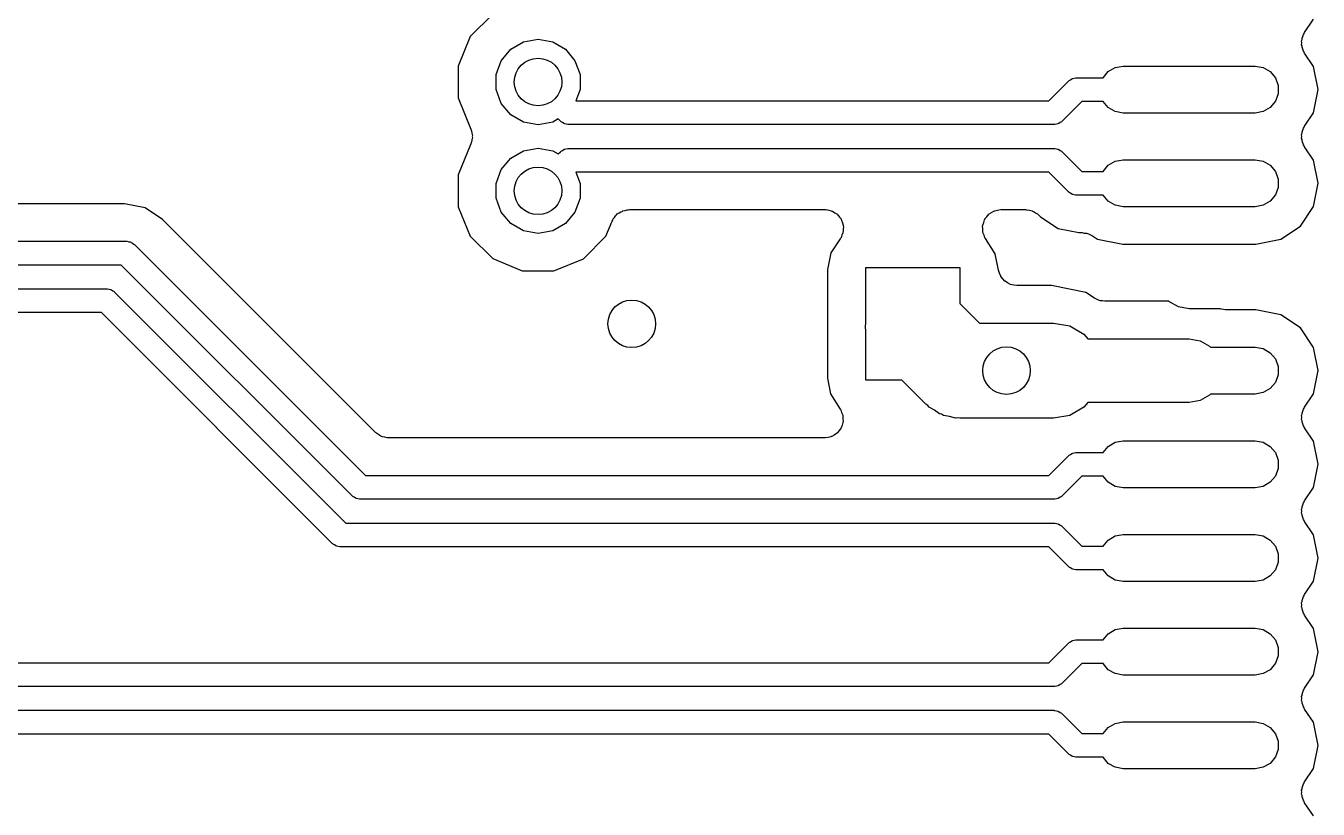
# Model space of a CAD drawing. Extents: x 85 to 210, y -138 to -65.
# Drawn here: x 144.02 to 150.91, y -100.84 to -96.66 of the extents above; entities that cross this region are included whole.
import ezdxf

# ---------------------------------------------------------------- set-up
doc = ezdxf.new("R2010")
doc.units = 0
doc.header["$MEASUREMENT"] = 0
doc.layers.add('BLACK', color=7, linetype='CONTINUOUS')

msp = doc.modelspace()

# ---------------------------------------------------------------- linework, layer by layer
at = {"layer": 'Black'}
for p, q in [((146.508, -96.5973), (146.388, -96.7173)), ((150.841, -96.6944), (150.889, -96.6236)), ((146.388, -96.7173), (146.323, -96.8742)), ((146.604, -96.7849), (146.672, -96.7454)), ((146.672, -96.7454), (146.75, -96.7316)), ((146.75, -96.7316), (146.828, -96.7454)), ((146.828, -96.7454), (146.896, -96.7849)), ((150.825, -96.7391), (150.827, -96.7328)), ((150.826, -96.75), (150.825, -96.7391)), ((150.825, -96.7609), (150.826, -96.75)), ((150.827, -96.7262), (150.832, -96.7162)), ((150.827, -96.7328), (150.827, -96.7262)), ((150.832, -96.7162), (150.835, -96.7058)), ((150.835, -96.7058), (150.839, -96.7005)), ((150.839, -96.7005), (150.841, -96.6944)), ((146.553, -96.8456), (146.604, -96.7849)), ((146.896, -96.7849), (146.947, -96.8456)), ((150.827, -96.7672), (150.825, -96.7609)), ((150.827, -96.7738), (150.827, -96.7672)), ((150.832, -96.7838), (150.827, -96.7738)), ((150.835, -96.7942), (150.832, -96.7838)), ((150.839, -96.7995), (150.835, -96.7942)), ((150.841, -96.8056), (150.839, -96.7995)), ((150.889, -96.8764), (150.841, -96.8056)), ((146.323, -96.8742), (146.323, -97.0441)), ((146.526, -96.9199), (146.553, -96.8456)), ((146.947, -96.8456), (146.974, -96.9199)), ((149.793, -96.9042), (149.83, -96.8825)), ((149.83, -96.8825), (149.873, -96.875)), ((149.873, -96.875), (150.577, -96.875)), ((150.577, -96.875), (150.62, -96.8825)), ((150.62, -96.8825), (150.657, -96.9042)), ((150.913, -97), (150.889, -96.8764)), ((146.526, -96.9991), (146.526, -96.9199)), ((146.974, -96.9199), (146.974, -96.9991)), ((149.476, -97.0595), (149.58, -96.9551)), ((149.58, -96.9551), (149.582, -96.9535)), ((149.582, -96.9535), (149.584, -96.9514)), ((149.584, -96.9514), (149.591, -96.9472)), ((149.591, -96.9472), (149.598, -96.9424)), ((149.598, -96.9424), (149.601, -96.9417)), ((149.601, -96.9417), (149.603, -96.9403)), ((149.603, -96.9403), (149.611, -96.9389)), ((149.611, -96.9389), (149.619, -96.9367)), ((149.619, -96.9367), (149.622, -96.937)), ((149.622, -96.937), (149.625, -96.9365)), ((149.625, -96.9365), (149.766, -96.9365)), ((149.766, -96.9365), (149.793, -96.9042)), ((150.657, -96.9042), (150.685, -96.9375)), ((150.685, -96.9375), (150.7, -96.9783)), ((146.553, -97.0734), (146.526, -96.9991)), ((146.974, -96.9991), (146.952, -97.0595)), ((150.7, -97.0217), (150.685, -97.0625)), ((150.7, -96.9783), (150.7, -97.0217)), ((150.889, -97.1236), (150.913, -97)), ((146.323, -97.0441), (146.392, -97.212)), ((146.604, -97.1341), (146.553, -97.0734)), ((146.952, -97.0595), (149.476, -97.0595)), ((149.651, -97.0635), (149.547, -97.1679)), ((149.766, -97.0635), (149.651, -97.0635)), ((149.793, -97.0958), (149.766, -97.0635)), ((149.83, -97.1175), (149.793, -97.0958)), ((150.657, -97.0958), (150.62, -97.1175)), ((150.685, -97.0625), (150.657, -97.0958)), ((146.672, -97.1736), (146.604, -97.1341)), ((146.857, -97.1566), (146.828, -97.1736)), ((146.869, -97.1679), (146.857, -97.1566)), ((146.871, -97.1695), (146.869, -97.1679)), ((146.873, -97.1716), (146.871, -97.1695)), ((146.88, -97.1758), (146.873, -97.1716)), ((149.543, -97.1716), (149.536, -97.1758)), ((149.545, -97.1695), (149.543, -97.1716)), ((149.547, -97.1679), (149.545, -97.1695)), ((149.873, -97.125), (149.83, -97.1175)), ((150.577, -97.125), (149.873, -97.125)), ((150.62, -97.1175), (150.577, -97.125)), ((150.841, -97.1944), (150.889, -97.1236)), ((146.392, -97.212), (146.393, -97.2163)), ((146.393, -97.2163), (146.395, -97.2202)), ((146.395, -97.2202), (146.397, -97.2332)), ((146.397, -97.2332), (146.4, -97.2459)), ((146.75, -97.1874), (146.672, -97.1736)), ((146.828, -97.1736), (146.75, -97.1874)), ((146.887, -97.1806), (146.88, -97.1758)), ((146.889, -97.1813), (146.887, -97.1806)), ((146.892, -97.1827), (146.889, -97.1813)), ((146.9, -97.1841), (146.892, -97.1827)), ((146.908, -97.1863), (146.9, -97.1841)), ((146.911, -97.186), (146.908, -97.1863)), ((146.914, -97.1865), (146.911, -97.186)), ((149.502, -97.1865), (146.914, -97.1865)), ((149.505, -97.186), (149.502, -97.1865)), ((149.508, -97.1863), (149.505, -97.186)), ((149.516, -97.1841), (149.508, -97.1863)), ((149.524, -97.1827), (149.516, -97.1841)), ((149.526, -97.1813), (149.524, -97.1827)), ((149.529, -97.1806), (149.526, -97.1813)), ((149.536, -97.1758), (149.529, -97.1806)), ((150.825, -97.2391), (150.827, -97.2328)), ((150.826, -97.25), (150.825, -97.2391)), ((150.827, -97.2262), (150.832, -97.2162)), ((150.827, -97.2328), (150.827, -97.2262)), ((150.832, -97.2162), (150.835, -97.2058)), ((150.835, -97.2058), (150.839, -97.2005)), ((150.839, -97.2005), (150.841, -97.1944)), ((146.392, -97.2886), (146.323, -97.4552)), ((146.393, -97.2843), (146.392, -97.2886)), ((146.395, -97.2804), (146.393, -97.2843)), ((146.397, -97.2674), (146.395, -97.2804)), ((146.4, -97.2547), (146.397, -97.2674)), ((146.4, -97.2459), (146.399, -97.2503)), ((146.399, -97.2503), (146.4, -97.2547)), ((150.825, -97.2609), (150.826, -97.25)), ((150.827, -97.2672), (150.825, -97.2609)), ((150.827, -97.2738), (150.827, -97.2672)), ((150.832, -97.2838), (150.827, -97.2738)), ((150.835, -97.2942), (150.832, -97.2838)), ((150.839, -97.2995), (150.835, -97.2942)), ((150.841, -97.3056), (150.839, -97.2995)), ((150.889, -97.3764), (150.841, -97.3056)), ((146.553, -97.4266), (146.604, -97.3659)), ((146.604, -97.3659), (146.672, -97.3264)), ((146.672, -97.3264), (146.75, -97.3126)), ((146.75, -97.3126), (146.828, -97.3264)), ((146.828, -97.3264), (146.857, -97.3434)), ((146.857, -97.3434), (146.869, -97.3321)), ((146.869, -97.3321), (146.871, -97.3305)), ((146.871, -97.3305), (146.873, -97.3284)), ((146.873, -97.3284), (146.88, -97.3242)), ((146.88, -97.3242), (146.887, -97.3194)), ((146.887, -97.3194), (146.889, -97.3187)), ((146.889, -97.3187), (146.892, -97.3173)), ((146.892, -97.3173), (146.9, -97.3159)), ((146.9, -97.3159), (146.908, -97.3137)), ((146.908, -97.3137), (146.911, -97.314)), ((146.911, -97.314), (146.914, -97.3135)), ((146.914, -97.3135), (149.502, -97.3135)), ((149.502, -97.3135), (149.505, -97.314)), ((149.505, -97.314), (149.508, -97.3137)), ((149.508, -97.3137), (149.516, -97.3159)), ((149.516, -97.3159), (149.524, -97.3173)), ((149.524, -97.3173), (149.526, -97.3187)), ((149.526, -97.3187), (149.529, -97.3194)), ((149.529, -97.3194), (149.536, -97.3242)), ((149.536, -97.3242), (149.543, -97.3284)), ((149.543, -97.3284), (149.545, -97.3305)), ((149.545, -97.3305), (149.547, -97.3321)), ((149.547, -97.3321), (149.651, -97.4365)), ((149.83, -97.3825), (149.873, -97.375)), ((149.873, -97.375), (150.577, -97.375)), ((150.577, -97.375), (150.62, -97.3825)), ((150.913, -97.5), (150.889, -97.3764)), ((146.526, -97.5009), (146.553, -97.4266)), ((149.476, -97.4405), (146.952, -97.4405)), ((146.952, -97.4405), (146.974, -97.5009)), ((149.58, -97.5449), (149.476, -97.4405)), ((149.651, -97.4365), (149.766, -97.4365)), ((149.766, -97.4365), (149.793, -97.4042)), ((149.793, -97.4042), (149.83, -97.3825)), ((150.62, -97.3825), (150.657, -97.4042)), ((150.657, -97.4042), (150.685, -97.4375)), ((150.685, -97.4375), (150.7, -97.4783)), ((146.323, -97.4552), (146.323, -97.6251)), ((146.526, -97.5801), (146.526, -97.5009)), ((146.974, -97.5009), (146.974, -97.5801)), ((150.7, -97.4783), (150.7, -97.5217)), ((150.889, -97.6236), (150.913, -97.5)), ((146.553, -97.6544), (146.526, -97.5801)), ((146.974, -97.5801), (146.947, -97.6544)), ((149.582, -97.5465), (149.58, -97.5449)), ((149.584, -97.5486), (149.582, -97.5465)), ((149.591, -97.5528), (149.584, -97.5486)), ((149.598, -97.5575), (149.591, -97.5528)), ((149.601, -97.5583), (149.598, -97.5575)), ((149.603, -97.5597), (149.601, -97.5583)), ((149.611, -97.5611), (149.603, -97.5597)), ((149.619, -97.5633), (149.611, -97.5611)), ((149.622, -97.563), (149.619, -97.5633)), ((149.625, -97.5635), (149.622, -97.563)), ((149.766, -97.5635), (149.625, -97.5635)), ((149.793, -97.5958), (149.766, -97.5635)), ((150.685, -97.5625), (150.657, -97.5958)), ((150.7, -97.5217), (150.685, -97.5625)), ((144.543, -97.6095), (137.213, -97.6095)), ((144.653, -97.6314), (144.543, -97.6095)), ((144.746, -97.6936), (144.653, -97.6314)), ((146.323, -97.6251), (146.388, -97.7821)), ((146.604, -97.7151), (146.553, -97.6544)), ((146.947, -97.6544), (146.896, -97.7151)), ((147.183, -97.6584), (147.191, -97.6518)), ((147.191, -97.6518), (147.198, -97.6498)), ((147.198, -97.6498), (147.203, -97.6465)), ((147.203, -97.6465), (147.214, -97.6446)), ((147.214, -97.6446), (147.225, -97.6413)), ((147.225, -97.6413), (147.231, -97.6416)), ((147.231, -97.6416), (147.238, -97.6405)), ((147.238, -97.6405), (148.28, -97.6405)), ((148.28, -97.6405), (148.284, -97.6412)), ((148.284, -97.6412), (148.288, -97.6408)), ((148.288, -97.6408), (148.301, -97.6442)), ((148.301, -97.6442), (148.314, -97.6465)), ((148.314, -97.6465), (148.318, -97.6484)), ((148.318, -97.6484), (148.321, -97.6494)), ((148.321, -97.6494), (148.333, -97.6571)), ((149.17, -97.6564), (149.183, -97.6483)), ((149.183, -97.6483), (149.185, -97.6477)), ((149.185, -97.6477), (149.187, -97.6465)), ((149.187, -97.6465), (149.202, -97.6439)), ((149.202, -97.6439), (149.217, -97.6406)), ((149.217, -97.6406), (149.219, -97.6409)), ((149.219, -97.6409), (149.222, -97.6405)), ((149.222, -97.6405), (149.351, -97.6405)), ((149.351, -97.6405), (149.356, -97.6413)), ((149.356, -97.6413), (149.36, -97.6409)), ((149.36, -97.6409), (149.373, -97.6443)), ((149.373, -97.6443), (149.386, -97.6465)), ((149.386, -97.6465), (149.389, -97.6487)), ((149.389, -97.6487), (149.394, -97.6499)), ((149.394, -97.6499), (149.404, -97.6574)), ((149.83, -97.6175), (149.793, -97.5958)), ((149.873, -97.625), (149.83, -97.6175)), ((150.577, -97.625), (149.873, -97.625)), ((150.62, -97.6175), (150.577, -97.625)), ((150.657, -97.5958), (150.62, -97.6175)), ((150.819, -97.7284), (150.889, -97.6236)), ((145.882, -98.8302), (144.746, -97.6936)), ((146.672, -97.7546), (146.604, -97.7151)), ((146.896, -97.7151), (146.828, -97.7546)), ((147.112, -97.7827), (147.145, -97.7022)), ((147.145, -97.7022), (147.149, -97.6966)), ((147.149, -97.6966), (147.151, -97.6905)), ((147.151, -97.6905), (147.158, -97.6821)), ((147.158, -97.6821), (147.164, -97.6729)), ((147.164, -97.6729), (147.169, -97.6689)), ((147.169, -97.6689), (147.173, -97.6639)), ((147.173, -97.6639), (147.183, -97.6584)), ((148.333, -97.6571), (148.344, -97.6639)), ((148.344, -97.6639), (148.347, -97.6668)), ((148.347, -97.6668), (148.35, -97.669)), ((148.35, -97.669), (148.358, -97.6801)), ((148.358, -97.6801), (148.367, -97.6905)), ((148.367, -97.6905), (148.368, -97.6941)), ((148.368, -97.6941), (148.37, -97.6972)), ((148.37, -97.6972), (148.374, -97.7103)), ((148.374, -97.7103), (148.379, -97.7231)), ((148.379, -97.7231), (148.379, -97.727)), ((149.123, -97.7231), (149.128, -97.709)), ((149.123, -97.7256), (149.123, -97.7231)), ((149.128, -97.709), (149.133, -97.6947)), ((149.133, -97.6947), (149.134, -97.6928)), ((149.134, -97.6928), (149.135, -97.6905)), ((149.135, -97.6905), (149.145, -97.679)), ((149.145, -97.679), (149.154, -97.6671)), ((149.154, -97.6671), (149.156, -97.6658)), ((149.156, -97.6658), (149.157, -97.6639)), ((149.157, -97.6639), (149.17, -97.6564)), ((149.404, -97.6574), (149.416, -97.6639)), ((149.416, -97.6639), (149.419, -97.6673)), ((149.419, -97.6673), (149.422, -97.6698)), ((149.422, -97.6698), (149.432, -97.6794)), ((149.432, -97.6794), (149.525, -97.7416)), ((146.388, -97.7821), (146.508, -97.9023)), ((146.75, -97.7684), (146.672, -97.7546)), ((146.828, -97.7546), (146.75, -97.7684)), ((146.992, -97.9027), (147.112, -97.7827)), ((148.367, -97.7905), (148.364, -97.7934)), ((148.371, -97.7777), (148.367, -97.7905)), ((148.377, -97.7653), (148.371, -97.7777)), ((148.379, -97.7579), (148.377, -97.7615)), ((148.377, -97.7615), (148.377, -97.7653)), ((148.379, -97.727), (148.38, -97.7306)), ((148.38, -97.7306), (148.379, -97.7442)), ((148.379, -97.7442), (148.379, -97.7579)), ((149.122, -97.7279), (149.123, -97.7256)), ((149.123, -97.7429), (149.122, -97.7279)), ((149.123, -97.7579), (149.123, -97.7429)), ((149.124, -97.7602), (149.123, -97.7579)), ((149.124, -97.7626), (149.124, -97.7602)), ((149.13, -97.7764), (149.124, -97.7626)), ((149.135, -97.7905), (149.13, -97.7764)), ((149.137, -97.7924), (149.135, -97.7905)), ((149.525, -97.7416), (149.635, -97.7635)), ((149.635, -97.7635), (149.654, -97.7635)), ((149.654, -97.7635), (149.665, -97.7656)), ((149.665, -97.7656), (149.677, -97.7664)), ((149.677, -97.7664), (149.682, -97.7686)), ((149.682, -97.7686), (149.688, -97.7695)), ((149.688, -97.7695), (149.698, -97.7755)), ((149.698, -97.7755), (149.709, -97.7804)), ((149.709, -97.7804), (149.736, -97.7985)), ((150.714, -97.7985), (150.819, -97.7284)), ((136.649, -97.8095), (144.553, -97.8095)), ((144.553, -97.8095), (144.555, -97.81)), ((144.555, -97.81), (144.558, -97.8097)), ((144.558, -97.8097), (144.566, -97.8119)), ((144.566, -97.8119), (144.574, -97.8133)), ((144.574, -97.8133), (144.577, -97.8147)), ((144.577, -97.8147), (144.579, -97.8154)), ((144.579, -97.8154), (144.586, -97.8202)), ((144.586, -97.8202), (144.593, -97.8244)), ((144.593, -97.8244), (144.595, -97.8265)), ((144.595, -97.8265), (144.598, -97.8281)), ((144.598, -97.8281), (145.829, -99.0595)), ((148.363, -97.7969), (148.312, -97.8707)), ((148.364, -97.7934), (148.363, -97.7969)), ((149.138, -97.7946), (149.137, -97.7924)), ((149.19, -97.8765), (149.138, -97.7946)), ((149.736, -97.7985), (149.87, -97.825)), ((149.87, -97.825), (150.58, -97.825)), ((150.58, -97.825), (150.714, -97.7985)), ((146.508, -97.9023), (146.665, -97.9674)), ((146.835, -97.9676), (146.992, -97.9027)), ((148.312, -97.8707), (148.294, -97.96)), ((149.207, -97.9645), (149.19, -97.8765)), ((144.526, -97.9365), (136.623, -97.9365)), ((145.758, -99.1679), (144.526, -97.9365)), ((146.665, -97.9674), (146.835, -97.9676)), ((148.294, -97.96), (148.294, -98.5407)), ((148.5, -98.2375), (148.5, -97.95)), ((148.5, -97.95), (149, -97.95)), ((149, -97.95), (149, -98.1408)), ((149.213, -97.9802), (149.207, -97.9645)), ((149.219, -97.996), (149.213, -97.9802)), ((149.219, -97.9964), (149.219, -97.996)), ((149.219, -97.997), (149.219, -97.9964)), ((149.23, -98.0097), (149.219, -97.997)), ((136.623, -98.0635), (144.447, -98.0635)), ((144.447, -98.0635), (144.45, -98.064)), ((144.45, -98.064), (144.453, -98.0637)), ((144.453, -98.0637), (144.461, -98.0659)), ((144.461, -98.0659), (144.469, -98.0673)), ((144.469, -98.0673), (144.472, -98.0687)), ((149.241, -98.0226), (149.23, -98.0097)), ((149.241, -98.0229), (149.241, -98.0226)), ((149.242, -98.0233), (149.241, -98.0229)), ((149.256, -98.0316), (149.242, -98.0233)), ((149.271, -98.04), (149.256, -98.0316)), ((149.271, -98.0401), (149.271, -98.04)), ((149.272, -98.0404), (149.271, -98.0401)), ((149.289, -98.0431), (149.272, -98.0404)), ((149.305, -98.046), (149.289, -98.0431)), ((149.49, -98.046), (149.305, -98.046)), ((149.673, -98.0824), (149.49, -98.046)), ((144.472, -98.0687), (144.474, -98.0694)), ((144.474, -98.0694), (144.481, -98.0742)), ((144.481, -98.0742), (144.488, -98.0784)), ((144.488, -98.0784), (144.49, -98.0805)), ((144.49, -98.0805), (144.492, -98.0821)), ((144.492, -98.0821), (145.724, -99.3135)), ((149.719, -98.1131), (149.673, -98.0824)), ((149.73, -98.118), (149.719, -98.1131)), ((149.74, -98.124), (149.73, -98.118)), ((149.746, -98.1249), (149.74, -98.124)), ((149.751, -98.1271), (149.746, -98.1249)), ((149.763, -98.1279), (149.751, -98.1271)), ((149.775, -98.13), (149.763, -98.1279)), ((150.116, -98.13), (149.775, -98.13)), ((150.116, -98.1302), (150.116, -98.13)), ((150.167, -98.1597), (150.116, -98.1302)), ((144.421, -98.1905), (136.649, -98.1905)), ((145.652, -99.4219), (144.421, -98.1905)), ((149, -98.1408), (149.105, -98.246)), ((150.225, -98.17), (150.167, -98.1597)), ((150.39, -98.17), (150.225, -98.17)), ((150.395, -98.1721), (150.39, -98.17)), ((150.407, -98.1729), (150.395, -98.1721)), ((150.419, -98.175), (150.407, -98.1729)), ((150.58, -98.175), (150.419, -98.175)), ((150.714, -98.2015), (150.58, -98.175)), ((150.819, -98.2716), (150.714, -98.2015)), ((148.497, -98.2721), (148.5, -98.2375)), ((148.5, -98.2835), (148.497, -98.2721)), ((149.105, -98.246), (149.25, -98.246)), ((149.25, -98.246), (149.5, -98.246)), ((149.5, -98.246), (149.587, -98.2613)), ((149.587, -98.2613), (149.663, -98.3054)), ((150.889, -98.3764), (150.819, -98.2716)), ((148.5, -98.55), (148.5, -98.2835)), ((149.663, -98.3054), (149.684, -98.33)), ((149.684, -98.33), (150.225, -98.33)), ((150.225, -98.33), (150.283, -98.3403)), ((150.283, -98.3403), (150.334, -98.3698)), ((150.334, -98.3698), (150.339, -98.375)), ((150.339, -98.375), (150.577, -98.375)), ((150.577, -98.375), (150.62, -98.3825)), ((150.62, -98.3825), (150.657, -98.4042)), ((150.657, -98.4042), (150.685, -98.4375)), ((150.913, -98.5), (150.889, -98.3764)), ((150.685, -98.4375), (150.7, -98.4783)), ((150.7, -98.4783), (150.7, -98.5217)), ((148.294, -98.5407), (148.31, -98.6235)), ((148.691, -98.55), (148.5, -98.55)), ((148.82, -98.6796), (148.691, -98.55)), ((150.7, -98.5217), (150.685, -98.5625)), ((150.889, -98.6236), (150.913, -98.5)), ((150.62, -98.6175), (150.577, -98.625)), ((150.657, -98.5958), (150.62, -98.6175)), ((150.685, -98.5625), (150.657, -98.5958)), ((148.31, -98.6235), (148.362, -98.7054)), ((148.83, -98.686), (148.82, -98.6796)), ((148.837, -98.6946), (148.83, -98.686)), ((149.684, -98.67), (149.663, -98.6946)), ((150.225, -98.67), (149.684, -98.67)), ((150.283, -98.6597), (150.225, -98.67)), ((150.334, -98.6302), (150.283, -98.6597)), ((150.339, -98.625), (150.334, -98.6302)), ((150.577, -98.625), (150.339, -98.625)), ((150.841, -98.6944), (150.889, -98.6236)), ((148.362, -98.7054), (148.363, -98.7076)), ((148.363, -98.7076), (148.365, -98.7095)), ((148.365, -98.7095), (148.37, -98.7236)), ((148.37, -98.7236), (148.376, -98.7374)), ((148.376, -98.7374), (148.376, -98.7398)), ((148.376, -98.7398), (148.377, -98.7421)), ((148.377, -98.7421), (148.377, -98.7571)), ((148.377, -98.7571), (148.378, -98.7721)), ((148.865, -98.7112), (148.837, -98.6946)), ((148.893, -98.7302), (148.865, -98.7112)), ((148.903, -98.7331), (148.893, -98.7302)), ((148.913, -98.7387), (148.903, -98.7331)), ((148.946, -98.7444), (148.913, -98.7387)), ((148.978, -98.753), (148.946, -98.7444)), ((148.989, -98.7521), (148.978, -98.753)), ((149, -98.754), (148.989, -98.7521)), ((149.25, -98.754), (149, -98.754)), ((149.5, -98.754), (149.25, -98.754)), ((149.587, -98.7387), (149.5, -98.754)), ((149.663, -98.6946), (149.587, -98.7387)), ((150.825, -98.7391), (150.827, -98.7328)), ((150.826, -98.75), (150.825, -98.7391)), ((150.825, -98.7609), (150.826, -98.75)), ((150.827, -98.7262), (150.832, -98.7162)), ((150.827, -98.7328), (150.827, -98.7262)), ((150.832, -98.7162), (150.835, -98.7058)), ((150.835, -98.7058), (150.839, -98.7005)), ((150.839, -98.7005), (150.841, -98.6944)), ((148.355, -98.821), (148.346, -98.8329)), ((148.365, -98.8095), (148.355, -98.821)), ((148.366, -98.8072), (148.365, -98.8095)), ((148.367, -98.8053), (148.366, -98.8072)), ((148.372, -98.791), (148.367, -98.8053)), ((148.377, -98.7769), (148.372, -98.791)), ((148.378, -98.7721), (148.377, -98.7744)), ((148.377, -98.7744), (148.377, -98.7769)), ((150.827, -98.7672), (150.825, -98.7609)), ((150.827, -98.7738), (150.827, -98.7672)), ((150.832, -98.7838), (150.827, -98.7738)), ((150.835, -98.7942), (150.832, -98.7838)), ((150.839, -98.7995), (150.835, -98.7942)), ((150.841, -98.8056), (150.839, -98.7995)), ((150.889, -98.8764), (150.841, -98.8056)), ((145.886, -98.8327), (145.882, -98.8302)), ((145.889, -98.8361), (145.886, -98.8327)), ((145.9, -98.8426), (145.889, -98.8361)), ((145.911, -98.8501), (145.9, -98.8426)), ((145.915, -98.8513), (145.911, -98.8501)), ((145.919, -98.8535), (145.915, -98.8513)), ((145.932, -98.8557), (145.919, -98.8535)), ((145.944, -98.8591), (145.932, -98.8557)), ((145.949, -98.8587), (145.944, -98.8591)), ((145.953, -98.8595), (145.949, -98.8587)), ((148.278, -98.8595), (145.953, -98.8595)), ((148.281, -98.8591), (148.278, -98.8595)), ((148.283, -98.8594), (148.281, -98.8591)), ((148.298, -98.8561), (148.283, -98.8594)), ((148.313, -98.8535), (148.298, -98.8561)), ((148.315, -98.8523), (148.313, -98.8535)), ((148.317, -98.8517), (148.315, -98.8523)), ((148.33, -98.8436), (148.317, -98.8517)), ((148.343, -98.8361), (148.33, -98.8436)), ((148.344, -98.8342), (148.343, -98.8361)), ((148.346, -98.8329), (148.344, -98.8342)), ((149.793, -98.9042), (149.83, -98.8825)), ((149.83, -98.8825), (149.873, -98.875)), ((149.873, -98.875), (150.577, -98.875)), ((150.577, -98.875), (150.62, -98.8825)), ((150.62, -98.8825), (150.657, -98.9042)), ((150.913, -99), (150.889, -98.8764)), ((149.476, -99.0595), (149.58, -98.9551)), ((149.58, -98.9551), (149.582, -98.9535)), ((149.582, -98.9535), (149.584, -98.9514)), ((149.584, -98.9514), (149.591, -98.9472)), ((149.591, -98.9472), (149.598, -98.9424)), ((149.598, -98.9424), (149.601, -98.9417)), ((149.601, -98.9417), (149.603, -98.9403)), ((149.603, -98.9403), (149.611, -98.9389)), ((149.611, -98.9389), (149.619, -98.9367)), ((149.619, -98.9367), (149.622, -98.937)), ((149.622, -98.937), (149.625, -98.9365)), ((149.625, -98.9365), (149.766, -98.9365)), ((149.766, -98.9365), (149.793, -98.9042)), ((150.657, -98.9042), (150.685, -98.9375)), ((150.685, -98.9375), (150.7, -98.9783)), ((150.7, -99.0217), (150.685, -99.0625)), ((150.7, -98.9783), (150.7, -99.0217)), ((150.889, -99.1236), (150.913, -99)), ((145.829, -99.0595), (149.476, -99.0595)), ((149.651, -99.0635), (149.547, -99.1679)), ((149.766, -99.0635), (149.651, -99.0635)), ((149.793, -99.0958), (149.766, -99.0635)), ((149.83, -99.1175), (149.793, -99.0958)), ((150.657, -99.0958), (150.62, -99.1175)), ((150.685, -99.0625), (150.657, -99.0958)), ((145.76, -99.1695), (145.758, -99.1679)), ((145.762, -99.1716), (145.76, -99.1695)), ((145.769, -99.1758), (145.762, -99.1716)), ((149.543, -99.1716), (149.536, -99.1758)), ((149.545, -99.1695), (149.543, -99.1716)), ((149.547, -99.1679), (149.545, -99.1695)), ((149.873, -99.125), (149.83, -99.1175)), ((150.577, -99.125), (149.873, -99.125)), ((150.62, -99.1175), (150.577, -99.125)), ((150.841, -99.1944), (150.889, -99.1236)), ((145.776, -99.1805), (145.769, -99.1758)), ((145.778, -99.1813), (145.776, -99.1805)), ((145.781, -99.1827), (145.778, -99.1813)), ((145.789, -99.1841), (145.781, -99.1827)), ((145.797, -99.1863), (145.789, -99.1841)), ((145.8, -99.186), (145.797, -99.1863)), ((145.803, -99.1865), (145.8, -99.186)), ((149.502, -99.1865), (145.803, -99.1865)), ((149.505, -99.186), (149.502, -99.1865)), ((149.508, -99.1863), (149.505, -99.186)), ((149.516, -99.1841), (149.508, -99.1863)), ((149.524, -99.1827), (149.516, -99.1841)), ((149.526, -99.1813), (149.524, -99.1827)), ((149.529, -99.1805), (149.526, -99.1813)), ((149.536, -99.1758), (149.529, -99.1805)), ((150.825, -99.2391), (150.827, -99.2328)), ((150.826, -99.25), (150.825, -99.2391)), ((150.827, -99.2262), (150.832, -99.2162)), ((150.827, -99.2328), (150.827, -99.2262)), ((150.832, -99.2162), (150.835, -99.2058)), ((150.835, -99.2058), (150.839, -99.2005)), ((150.839, -99.2005), (150.841, -99.1944)), ((150.825, -99.2609), (150.826, -99.25)), ((150.827, -99.2672), (150.825, -99.2609)), ((150.827, -99.2738), (150.827, -99.2672)), ((150.832, -99.2838), (150.827, -99.2738)), ((150.835, -99.2942), (150.832, -99.2838)), ((150.839, -99.2995), (150.835, -99.2942)), ((150.841, -99.3056), (150.839, -99.2995)), ((150.889, -99.3764), (150.841, -99.3056)), ((145.724, -99.3135), (149.502, -99.3135)), ((149.502, -99.3135), (149.505, -99.314)), ((149.505, -99.314), (149.508, -99.3137)), ((149.508, -99.3137), (149.516, -99.3159)), ((149.516, -99.3159), (149.524, -99.3173)), ((149.524, -99.3173), (149.526, -99.3187)), ((149.526, -99.3187), (149.529, -99.3194)), ((149.529, -99.3194), (149.536, -99.3242)), ((149.536, -99.3242), (149.543, -99.3284)), ((149.543, -99.3284), (149.545, -99.3305)), ((149.545, -99.3305), (149.547, -99.3321)), ((149.547, -99.3321), (149.651, -99.4365)), ((149.83, -99.3825), (149.873, -99.375)), ((149.873, -99.375), (150.577, -99.375)), ((150.577, -99.375), (150.62, -99.3825)), ((150.913, -99.5), (150.889, -99.3764)), ((145.655, -99.4235), (145.652, -99.4219)), ((145.657, -99.4256), (145.655, -99.4235)), ((145.664, -99.4298), (145.657, -99.4256)), ((145.671, -99.4346), (145.664, -99.4298)), ((145.673, -99.4353), (145.671, -99.4346)), ((145.676, -99.4367), (145.673, -99.4353)), ((145.684, -99.4381), (145.676, -99.4367)), ((145.692, -99.4403), (145.684, -99.4381)), ((145.695, -99.44), (145.692, -99.4403)), ((145.697, -99.4405), (145.695, -99.44)), ((149.476, -99.4405), (145.697, -99.4405)), ((149.58, -99.5449), (149.476, -99.4405)), ((149.651, -99.4365), (149.766, -99.4365)), ((149.766, -99.4365), (149.793, -99.4042)), ((149.793, -99.4042), (149.83, -99.3825)), ((150.62, -99.3825), (150.657, -99.4042)), ((150.657, -99.4042), (150.685, -99.4375)), ((150.685, -99.4375), (150.7, -99.4783)), ((150.7, -99.4783), (150.7, -99.5217)), ((150.889, -99.6236), (150.913, -99.5)), ((149.582, -99.5465), (149.58, -99.5449)), ((149.584, -99.5486), (149.582, -99.5465)), ((149.591, -99.5528), (149.584, -99.5486)), ((149.598, -99.5575), (149.591, -99.5528)), ((149.601, -99.5583), (149.598, -99.5575)), ((149.603, -99.5597), (149.601, -99.5583)), ((149.611, -99.5611), (149.603, -99.5597)), ((149.619, -99.5633), (149.611, -99.5611)), ((149.622, -99.563), (149.619, -99.5633)), ((149.625, -99.5635), (149.622, -99.563)), ((149.766, -99.5635), (149.625, -99.5635)), ((149.793, -99.5958), (149.766, -99.5635)), ((150.685, -99.5625), (150.657, -99.5958)), ((150.7, -99.5217), (150.685, -99.5625)), ((149.83, -99.6175), (149.793, -99.5958)), ((149.873, -99.625), (149.83, -99.6175)), ((150.577, -99.625), (149.873, -99.625)), ((150.62, -99.6175), (150.577, -99.625)), ((150.657, -99.5958), (150.62, -99.6175)), ((150.841, -99.6944), (150.889, -99.6236)), ((150.827, -99.7262), (150.832, -99.7162)), ((150.832, -99.7162), (150.835, -99.7058)), ((150.835, -99.7058), (150.839, -99.7005)), ((150.839, -99.7005), (150.841, -99.6944)), ((150.825, -99.7391), (150.827, -99.7328)), ((150.826, -99.75), (150.825, -99.7391)), ((150.825, -99.7609), (150.826, -99.75)), ((150.827, -99.7672), (150.825, -99.7609)), ((150.827, -99.7328), (150.827, -99.7262)), ((150.827, -99.7738), (150.827, -99.7672)), ((150.832, -99.7838), (150.827, -99.7738)), ((150.835, -99.7942), (150.832, -99.7838)), ((150.839, -99.7995), (150.835, -99.7942)), ((150.841, -99.8056), (150.839, -99.7995)), ((150.889, -99.8764), (150.841, -99.8056)), ((149.766, -99.9365), (149.793, -99.9042)), ((149.793, -99.9042), (149.83, -99.8825)), ((149.83, -99.8825), (149.873, -99.875)), ((149.873, -99.875), (150.577, -99.875)), ((150.577, -99.875), (150.62, -99.8825)), ((150.62, -99.8825), (150.657, -99.9042)), ((150.657, -99.9042), (150.685, -99.9375)), ((150.913, -100), (150.889, -99.8764)), ((149.476, -100.059), (149.58, -99.9551)), ((149.58, -99.9551), (149.582, -99.9535)), ((149.582, -99.9535), (149.584, -99.9514)), ((149.584, -99.9514), (149.591, -99.9472)), ((149.591, -99.9472), (149.598, -99.9424)), ((149.598, -99.9424), (149.601, -99.9417)), ((149.601, -99.9417), (149.603, -99.9403)), ((149.603, -99.9403), (149.611, -99.9389)), ((149.611, -99.9389), (149.619, -99.9367)), ((149.619, -99.9367), (149.622, -99.937)), ((149.622, -99.937), (149.625, -99.9365)), ((149.625, -99.9365), (149.766, -99.9365)), ((150.685, -99.9375), (150.7, -99.9783)), ((150.7, -99.9783), (150.7, -100.022)), ((143.697, -100.059), (149.476, -100.059)), ((149.651, -100.063), (149.547, -100.168)), ((149.766, -100.063), (149.651, -100.063)), ((149.793, -100.096), (149.766, -100.063)), ((150.685, -100.062), (150.657, -100.096)), ((150.7, -100.022), (150.685, -100.062)), ((150.889, -100.124), (150.913, -100)), ((149.83, -100.117), (149.793, -100.096)), ((149.873, -100.125), (149.83, -100.117)), ((150.577, -100.125), (149.873, -100.125)), ((150.62, -100.117), (150.577, -100.125)), ((150.657, -100.096), (150.62, -100.117)), ((150.841, -100.194), (150.889, -100.124)), ((149.502, -100.186), (143.724, -100.186)), ((149.505, -100.186), (149.502, -100.186)), ((149.508, -100.186), (149.505, -100.186)), ((149.516, -100.184), (149.508, -100.186)), ((149.524, -100.183), (149.516, -100.184)), ((149.526, -100.181), (149.524, -100.183)), ((149.529, -100.181), (149.526, -100.181)), ((149.536, -100.176), (149.529, -100.181)), ((149.543, -100.172), (149.536, -100.176)), ((149.545, -100.17), (149.543, -100.172)), ((149.547, -100.168), (149.545, -100.17)), ((150.832, -100.216), (150.835, -100.206)), ((150.835, -100.206), (150.839, -100.2)), ((150.839, -100.2), (150.841, -100.194)), ((150.825, -100.239), (150.827, -100.233)), ((150.826, -100.25), (150.825, -100.239)), ((150.825, -100.261), (150.826, -100.25)), ((150.827, -100.267), (150.825, -100.261)), ((150.827, -100.226), (150.832, -100.216)), ((150.827, -100.233), (150.827, -100.226)), ((150.827, -100.274), (150.827, -100.267)), ((150.832, -100.284), (150.827, -100.274)), ((143.803, -100.313), (149.502, -100.313)), ((149.502, -100.313), (149.505, -100.314)), ((149.505, -100.314), (149.508, -100.314)), ((149.508, -100.314), (149.516, -100.316)), ((149.516, -100.316), (149.524, -100.317)), ((149.524, -100.317), (149.526, -100.319)), ((149.526, -100.319), (149.529, -100.319)), ((149.529, -100.319), (149.536, -100.324)), ((149.536, -100.324), (149.543, -100.328)), ((149.543, -100.328), (149.545, -100.33)), ((149.545, -100.33), (149.547, -100.332)), ((149.547, -100.332), (149.651, -100.436)), ((150.835, -100.294), (150.832, -100.284)), ((150.839, -100.3), (150.835, -100.294)), ((150.841, -100.306), (150.839, -100.3)), ((150.889, -100.376), (150.841, -100.306)), ((149.766, -100.436), (149.793, -100.404)), ((149.793, -100.404), (149.83, -100.383)), ((149.83, -100.383), (149.873, -100.375)), ((149.873, -100.375), (150.577, -100.375)), ((150.577, -100.375), (150.62, -100.383)), ((150.62, -100.383), (150.657, -100.404)), ((150.657, -100.404), (150.685, -100.438)), ((150.913, -100.5), (150.889, -100.376)), ((149.476, -100.441), (143.829, -100.441)), ((149.58, -100.545), (149.476, -100.441)), ((149.651, -100.436), (149.766, -100.436)), ((150.685, -100.438), (150.7, -100.478)), ((150.7, -100.478), (150.7, -100.522)), ((149.582, -100.547), (149.58, -100.545)), ((149.584, -100.549), (149.582, -100.547)), ((149.591, -100.553), (149.584, -100.549)), ((150.7, -100.522), (150.685, -100.562)), ((150.889, -100.624), (150.913, -100.5)), ((149.598, -100.558), (149.591, -100.553)), ((149.601, -100.558), (149.598, -100.558)), ((149.603, -100.56), (149.601, -100.558)), ((149.611, -100.561), (149.603, -100.56)), ((149.619, -100.563), (149.611, -100.561)), ((149.622, -100.563), (149.619, -100.563)), ((149.625, -100.563), (149.622, -100.563)), ((149.766, -100.563), (149.625, -100.563)), ((149.793, -100.596), (149.766, -100.563)), ((149.83, -100.617), (149.793, -100.596)), ((149.873, -100.625), (149.83, -100.617)), ((150.62, -100.617), (150.577, -100.625)), ((150.657, -100.596), (150.62, -100.617)), ((150.685, -100.562), (150.657, -100.596)), ((150.577, -100.625), (149.873, -100.625)), ((150.841, -100.694), (150.889, -100.624)), ((150.825, -100.739), (150.827, -100.733)), ((150.826, -100.75), (150.825, -100.739)), ((150.825, -100.761), (150.826, -100.75)), ((150.827, -100.726), (150.832, -100.716)), ((150.827, -100.733), (150.827, -100.726)), ((150.832, -100.716), (150.835, -100.706)), ((150.835, -100.706), (150.839, -100.7)), ((150.839, -100.7), (150.841, -100.694)), ((150.827, -100.767), (150.825, -100.761)), ((150.827, -100.774), (150.827, -100.767)), ((150.832, -100.784), (150.827, -100.774)), ((150.835, -100.794), (150.832, -100.784)), ((150.839, -100.8), (150.835, -100.794)), ((150.841, -100.806), (150.839, -100.8)), ((150.889, -100.876), (150.841, -100.806))]:
    msp.add_line(p, q, dxfattribs=at)
for centre in [(146.75, -96.9595), (146.75, -97.5405), (147.25, -98.25), (149.25, -98.5)]:
    msp.add_circle(centre, 0.127, dxfattribs=at)

doc.saveas('drawing.dxf')
